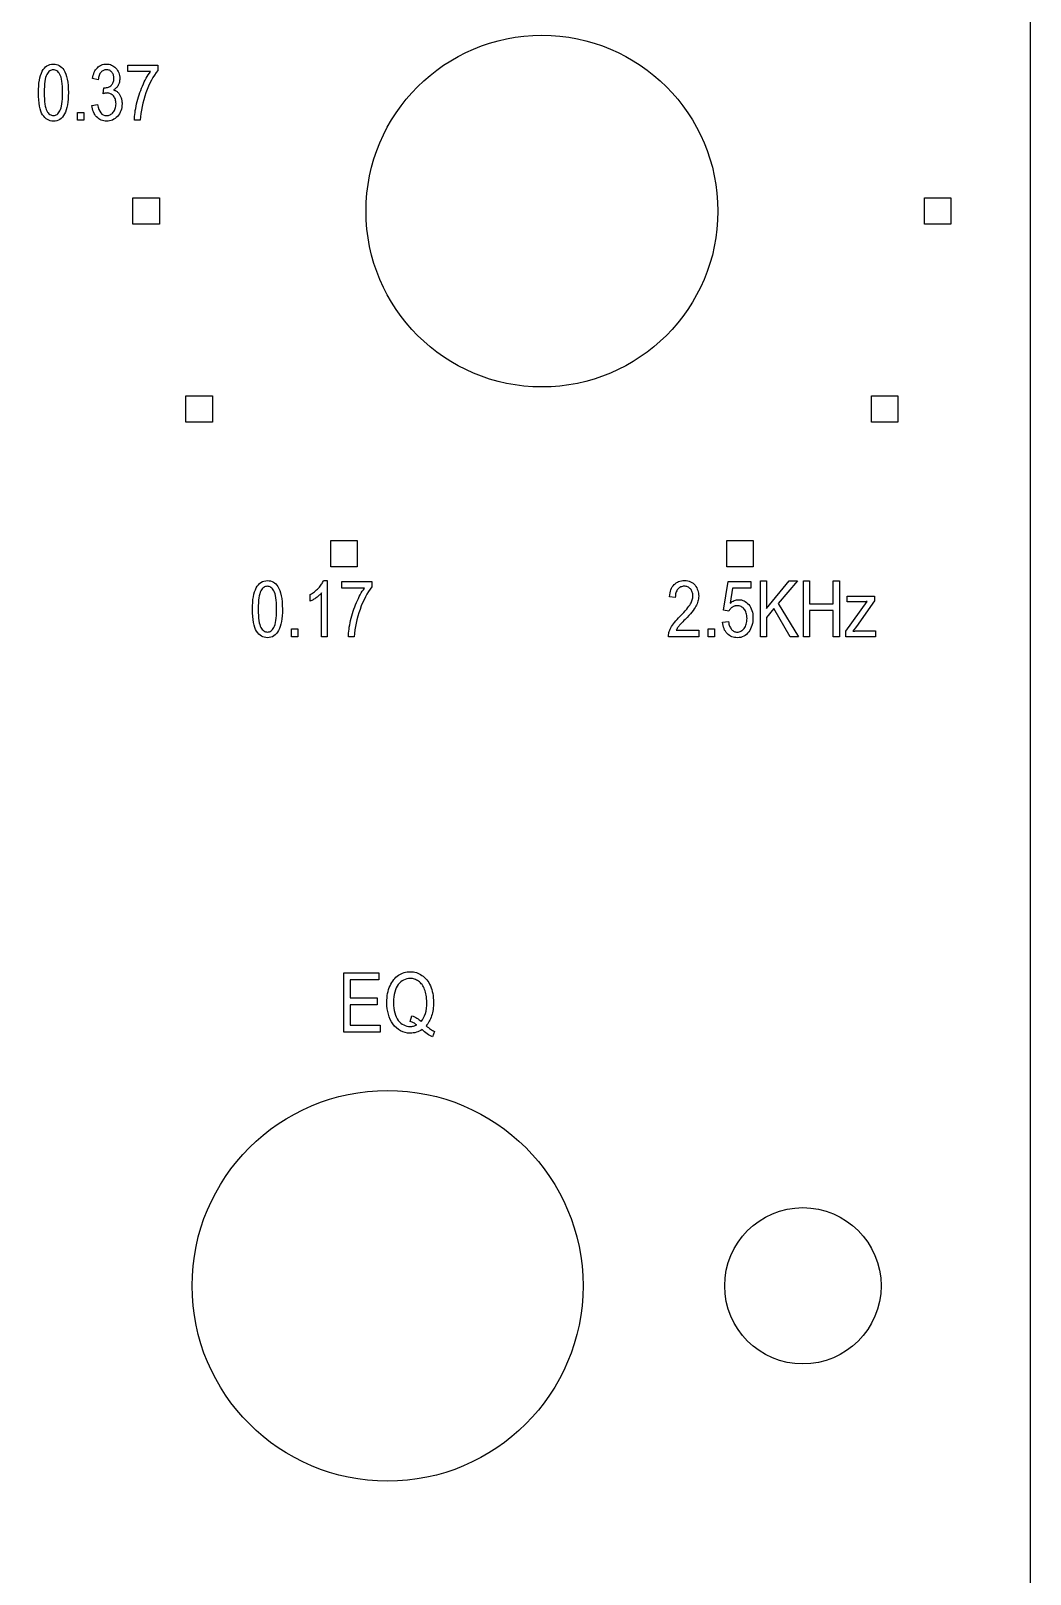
# Model space of a CAD drawing. Header units: millimetres. Extents: x 0 to 40, y 0 to 514.
# Drawn here: x 19.85 to 40.3, y 355.1 to 386.69 of the extents above; entities that cross this region are included whole.
import ezdxf

# ---------------------------------------------------------------- set-up
doc = ezdxf.new("R2010")
doc.units = ezdxf.units.MM
for name, color, linetype in [('CUT', 1, 'CONTINUOUS'), ('LEGEND', 2, 'CONTINUOUS'), ('OUTLINE', 7, 'CONTINUOUS')]:
    doc.layers.add(name, color=color, linetype=linetype)

msp = doc.modelspace()

# ---------------------------------------------------------------- linework, layer by layer
at = {"layer": 'CUT'}
for centre, radius in [((30.31, 383), 3.6), ((27.15, 361), 4), ((35.65, 361), 1.6)]:
    msp.add_circle(centre, radius, dxfattribs=at)
at = {"layer": 'LEGEND'}
for points in [[(20.0057, 385.4251), (20.0069, 385.495), (20.0105, 385.5605), (20.0166, 385.6216), (20.0251, 385.6784), (20.0361, 385.7308), (20.0494, 385.7788), (20.0652, 385.8225), (20.0834, 385.8618), (20.104, 385.8966), (20.1269, 385.9267), (20.1521, 385.9523), (20.1796, 385.9731), (20.2094, 385.9894), (20.2416, 386.001), (20.276, 386.0079), (20.3127, 386.0102), (20.3454, 386.0084), (20.3763, 386.0027), (20.4055, 385.9933), (20.4328, 385.9802), (20.4584, 385.9632), (20.4822, 385.9426), (20.5042, 385.9181), (20.5244, 385.8899), (20.5464, 385.8509), (20.5655, 385.8064), (20.5816, 385.7564), (20.5948, 385.7011), (20.605, 385.6402), (20.6123, 385.574), (20.6167, 385.5022), (20.6182, 385.4251), (20.617, 385.3556), (20.6134, 385.2903), (20.6073, 385.2294), (20.5989, 385.1728), (20.588, 385.1206), (20.5747, 385.0726), (20.559, 385.0289), (20.5408, 384.9895), (20.5203, 384.9547), (20.4975, 384.9244), (20.4723, 384.8988), (20.4448, 384.8779), (20.4149, 384.8616), (20.3826, 384.85), (20.3481, 384.843), (20.3112, 384.8407), (20.2783, 384.8428), (20.247, 384.8489), (20.2172, 384.8592), (20.189, 384.8735), (20.1623, 384.892), (20.1371, 384.9145), (20.1134, 384.9412), (20.0912, 384.972), (20.0712, 385.0078), (20.0538, 385.0495), (20.0391, 385.0972), (20.0271, 385.1509), (20.0177, 385.2105), (20.011, 385.2761), (20.007, 385.3476), (20.0057, 385.4251)], [(20.1237, 385.4251), (20.1245, 385.3582), (20.127, 385.2971), (20.1312, 385.2418), (20.137, 385.1922), (20.1446, 385.1483), (20.1538, 385.1102), (20.1646, 385.0779), (20.1772, 385.0513), (20.191, 385.029), (20.2058, 385.0097), (20.2215, 384.9934), (20.2382, 384.9801), (20.2558, 384.9697), (20.2744, 384.9623), (20.2939, 384.9578), (20.3143, 384.9563), (20.3336, 384.9578), (20.3521, 384.9623), (20.3698, 384.9698), (20.3867, 384.9804), (20.4028, 384.9939), (20.4181, 385.0104), (20.4326, 385.0299), (20.4463, 385.0524), (20.4588, 385.0793), (20.4696, 385.1118), (20.4787, 385.1499), (20.4862, 385.1936), (20.492, 385.243), (20.4961, 385.2981), (20.4986, 385.3588), (20.4994, 385.4251), (20.4986, 385.4921), (20.4961, 385.5534), (20.4919, 385.6088), (20.4861, 385.6585), (20.4785, 385.7024), (20.4693, 385.7405), (20.4585, 385.7728), (20.4459, 385.7993), (20.432, 385.8215), (20.4172, 385.8407), (20.4013, 385.8569), (20.3845, 385.8702), (20.3667, 385.8805), (20.3479, 385.8879), (20.328, 385.8924), (20.3073, 385.8938), (20.2881, 385.8923), (20.2698, 385.8878), (20.2522, 385.8803), (20.2355, 385.8698), (20.2195, 385.8563), (20.2043, 385.8398), (20.19, 385.8203), (20.1764, 385.7977), (20.164, 385.7709), (20.1533, 385.7384), (20.1443, 385.7003), (20.1368, 385.6565), (20.1311, 385.6071), (20.127, 385.5521), (20.1245, 385.4914), (20.1237, 385.4251)], [(21.101, 385.1626), (21.2166, 385.1813), (21.2273, 385.1286), (21.2415, 385.0829), (21.2591, 385.0442), (21.2801, 385.0126), (21.3046, 384.988), (21.3325, 384.9704), (21.3639, 384.9599), (21.3987, 384.9563), (21.4181, 384.9574), (21.4368, 384.9605), (21.4549, 384.9657), (21.4723, 384.973), (21.489, 384.9824), (21.5052, 384.9939), (21.5206, 385.0075), (21.5354, 385.0231), (21.5489, 385.0404), (21.5607, 385.059), (21.5706, 385.0788), (21.5787, 385.0998), (21.5851, 385.122), (21.5896, 385.1455), (21.5923, 385.1702), (21.5932, 385.1962), (21.5924, 385.2206), (21.5899, 385.2437), (21.5857, 385.2657), (21.5799, 385.2864), (21.5724, 385.3059), (21.5633, 385.3242), (21.5525, 385.3413), (21.5401, 385.3571), (21.5264, 385.3714), (21.512, 385.3838), (21.4968, 385.3943), (21.4809, 385.4028), (21.4642, 385.4095), (21.4468, 385.4142), (21.4286, 385.4171), (21.4096, 385.4181), (21.4011, 385.4178), (21.3922, 385.4171), (21.3828, 385.4159), (21.3729, 385.4141), (21.3625, 385.412), (21.3516, 385.4093), (21.3402, 385.4061), (21.3283, 385.4024), (21.3416, 385.5259), (21.3596, 385.5243), (21.3804, 385.5251), (21.4002, 385.5276), (21.419, 385.5317), (21.4367, 385.5374), (21.4535, 385.5448), (21.4693, 385.5537), (21.4841, 385.5644), (21.4979, 385.5766), (21.5103, 385.5903), (21.5211, 385.605), (21.5302, 385.6209), (21.5377, 385.6378), (21.5435, 385.6558), (21.5477, 385.6749), (21.5502, 385.6952), (21.551, 385.7165), (21.5503, 385.7361), (21.5482, 385.7547), (21.5447, 385.7724), (21.5399, 385.7891), (21.5336, 385.8047), (21.526, 385.8194), (21.5169, 385.8331), (21.5065, 385.8458), (21.495, 385.8572), (21.483, 385.8672), (21.4703, 385.8755), (21.4571, 385.8824), (21.4432, 385.8878), (21.4287, 385.8916), (21.4136, 385.8939), (21.3979, 385.8946), (21.3816, 385.8938), (21.366, 385.8914), (21.351, 385.8874), (21.3366, 385.8818), (21.323, 385.8746), (21.3099, 385.8658), (21.2975, 385.8554), (21.2858, 385.8434), (21.2749, 385.8298), (21.265, 385.8146), (21.2562, 385.7977), (21.2484, 385.7791), (21.2416, 385.7589), (21.2359, 385.737), (21.2312, 385.7135), (21.2276, 385.6884), (21.1127, 385.7134), (21.119, 385.749), (21.1271, 385.7823), (21.1368, 385.8134), (21.1483, 385.8423), (21.1614, 385.8689), (21.1763, 385.8933), (21.1929, 385.9154), (21.2112, 385.9352), (21.2308, 385.9528), (21.2514, 385.9681), (21.2731, 385.9809), (21.2957, 385.9915), (21.3194, 385.9997), (21.344, 386.0056), (21.3697, 386.0091), (21.3963, 386.0102), (21.4243, 386.0089), (21.4512, 386.005), (21.477, 385.9984), (21.5018, 385.9891), (21.5255, 385.9773), (21.5481, 385.9628), (21.5696, 385.9456), (21.5901, 385.9259), (21.6087, 385.9041), (21.6249, 385.8809), (21.6386, 385.8564), (21.6498, 385.8306), (21.6585, 385.8033), (21.6648, 385.7747), (21.6685, 385.7447), (21.6698, 385.7134), (21.6692, 385.6941), (21.6676, 385.6754), (21.665, 385.6573), (21.6613, 385.6397), (21.6565, 385.6227), (21.6506, 385.6063), (21.6437, 385.5904), (21.6358, 385.5751), (21.6268, 385.5605), (21.6171, 385.5466), (21.6065, 385.5336), (21.595, 385.5214), (21.5828, 385.51), (21.5696, 385.4994), (21.5557, 385.4896), (21.5408, 385.4806), (21.5546, 385.4763), (21.5677, 385.4715), (21.5803, 385.466), (21.5922, 385.4599), (21.6035, 385.4531), (21.6142, 385.4457), (21.6243, 385.4377), (21.6338, 385.429), (21.6428, 385.4196), (21.6513, 385.4095), (21.6594, 385.3986), (21.667, 385.387), (21.6742, 385.3746), (21.681, 385.3615), (21.6873, 385.3476), (21.6932, 385.3329), (21.6985, 385.3176), (21.7031, 385.3019), (21.707, 385.2858), (21.7102, 385.2692), (21.7127, 385.2522), (21.7144, 385.2348), (21.7155, 385.2169), (21.7158, 385.1985), (21.7144, 385.16), (21.71, 385.1232), (21.7028, 385.0882), (21.6926, 385.0551), (21.6795, 385.0237), (21.6635, 384.9941), (21.6447, 384.9663), (21.6229, 384.9403), (21.5991, 384.9168), (21.5741, 384.8964), (21.548, 384.8791), (21.5207, 384.865), (21.4923, 384.854), (21.4628, 384.8462), (21.4321, 384.8415), (21.4002, 384.8399), (21.3707, 384.8413), (21.3424, 384.8454), (21.3151, 384.8522), (21.2891, 384.8618), (21.2642, 384.8741), (21.2404, 384.8891), (21.2178, 384.9069), (21.1963, 384.9274), (21.1765, 384.9502), (21.159, 384.9749), (21.1437, 385.0015), (21.1307, 385.03), (21.1199, 385.0603), (21.1114, 385.0925), (21.1051, 385.1266), (21.101, 385.1626)], [(21.8377, 385.8556), (21.8377, 385.9907), (22.4455, 385.9907), (22.4455, 385.8813), (22.4121, 385.8355), (22.3796, 385.7864), (22.3482, 385.7339), (22.3178, 385.6781), (22.2884, 385.619), (22.2601, 385.5565), (22.2328, 385.4907), (22.2065, 385.4216), (22.1821, 385.3508), (22.1604, 385.2803), (22.1414, 385.2099), (22.1252, 385.1396), (22.1117, 385.0696), (22.101, 384.9996), (22.093, 384.9299), (22.0877, 384.8602), (21.969, 384.8602), (21.9702, 384.8969), (21.9727, 384.9351), (21.9765, 384.9748), (21.9816, 385.0159), (21.9879, 385.0585), (21.9956, 385.1027), (22.0045, 385.1483), (22.0147, 385.1954), (22.026, 385.243), (22.0384, 385.29), (22.0518, 385.3364), (22.0661, 385.3823), (22.0815, 385.4276), (22.0979, 385.4724), (22.1154, 385.5166), (22.1338, 385.5602), (22.1529, 385.6028), (22.1724, 385.6437), (22.1923, 385.6831), (22.2125, 385.7208), (22.2331, 385.7569), (22.2541, 385.7914), (22.2754, 385.8243), (22.2971, 385.8556)], [(20.8041, 384.8602), (20.8041, 385.0204), (20.9354, 385.0204), (20.9354, 384.8602)], [(21.94, 383.27), (22.48, 383.27), (22.48, 382.73), (21.94, 382.73)], [(38.14, 383.27), (38.68, 383.27), (38.68, 382.73), (38.14, 382.73)], [(23.0252, 379.22), (23.5652, 379.22), (23.5652, 378.68), (23.0252, 378.68)], [(37.0548, 379.22), (37.5948, 379.22), (37.5948, 378.68), (37.0548, 378.68)], [(25.99, 376.2552), (26.53, 376.2552), (26.53, 375.7152), (25.99, 375.7152)], [(34.09, 376.2552), (34.63, 376.2552), (34.63, 375.7152), (34.09, 375.7152)], [(24.3854, 374.8515), (24.3866, 374.9214), (24.3902, 374.9869), (24.3963, 375.0481), (24.4048, 375.1049), (24.4158, 375.1573), (24.4291, 375.2053), (24.4449, 375.249), (24.4631, 375.2883), (24.4837, 375.3231), (24.5066, 375.3532), (24.5318, 375.3787), (24.5593, 375.3996), (24.5891, 375.4158), (24.6213, 375.4274), (24.6557, 375.4344), (24.6924, 375.4367), (24.7251, 375.4348), (24.756, 375.4292), (24.7852, 375.4198), (24.8125, 375.4066), (24.8381, 375.3897), (24.8619, 375.369), (24.8839, 375.3446), (24.9041, 375.3164), (24.9261, 375.2773), (24.9452, 375.2328), (24.9613, 375.1829), (24.9745, 375.1275), (24.9847, 375.0667), (24.992, 375.0004), (24.9964, 374.9287), (24.9979, 374.8515), (24.9967, 374.782), (24.9931, 374.7168), (24.987, 374.6559), (24.9786, 374.5993), (24.9677, 374.547), (24.9544, 374.499), (24.9387, 374.4554), (24.9205, 374.416), (24.9, 374.3811), (24.8772, 374.3509), (24.852, 374.3253), (24.8245, 374.3044), (24.7946, 374.2881), (24.7623, 374.2765), (24.7278, 374.2695), (24.6909, 374.2672), (24.658, 374.2692), (24.6267, 374.2754), (24.5969, 374.2856), (24.5687, 374.3), (24.542, 374.3184), (24.5168, 374.341), (24.4931, 374.3677), (24.4709, 374.3984), (24.4509, 374.4342), (24.4335, 374.476), (24.4188, 374.5237), (24.4068, 374.5773), (24.3974, 374.6369), (24.3907, 374.7025), (24.3867, 374.7741), (24.3854, 374.8515)], [(24.5034, 374.8515), (24.5042, 374.7847), (24.5067, 374.7236), (24.5109, 374.6682), (24.5167, 374.6186), (24.5243, 374.5748), (24.5335, 374.5367), (24.5443, 374.5043), (24.5569, 374.4777), (24.5707, 374.4555), (24.5855, 374.4362), (24.6012, 374.4199), (24.6179, 374.4065), (24.6355, 374.3961), (24.6541, 374.3887), (24.6736, 374.3843), (24.694, 374.3828), (24.7133, 374.3843), (24.7318, 374.3888), (24.7495, 374.3963), (24.7664, 374.4068), (24.7825, 374.4203), (24.7978, 374.4369), (24.8123, 374.4564), (24.826, 374.4789), (24.8385, 374.5057), (24.8493, 374.5382), (24.8584, 374.5763), (24.8659, 374.6201), (24.8717, 374.6695), (24.8758, 374.7245), (24.8783, 374.7852), (24.8791, 374.8515), (24.8783, 374.9186), (24.8758, 374.9798), (24.8716, 375.0353), (24.8658, 375.0849), (24.8582, 375.1288), (24.849, 375.1669), (24.8382, 375.1992), (24.8256, 375.2258), (24.8118, 375.2479), (24.7969, 375.2671), (24.781, 375.2834), (24.7642, 375.2967), (24.7464, 375.307), (24.7276, 375.3144), (24.7077, 375.3188), (24.687, 375.3203), (24.6678, 375.3188), (24.6495, 375.3143), (24.6319, 375.3068), (24.6152, 375.2963), (24.5992, 375.2828), (24.584, 375.2662), (24.5697, 375.2467), (24.5561, 375.2242), (24.5437, 375.1974), (24.533, 375.1649), (24.524, 375.1268), (24.5165, 375.083), (24.5108, 375.0336), (24.5067, 374.9786), (24.5042, 374.9179), (24.5034, 374.8515)], [(25.9143, 374.2867), (25.7987, 374.2867), (25.7987, 375.1828), (25.7883, 375.171), (25.777, 375.1592), (25.7649, 375.1474), (25.752, 375.1354), (25.7382, 375.1234), (25.7235, 375.1114), (25.708, 375.0993), (25.6916, 375.0871), (25.675, 375.0753), (25.6587, 375.0642), (25.6428, 375.0538), (25.6272, 375.0442), (25.6119, 375.0354), (25.597, 375.0273), (25.5824, 375.0199), (25.5682, 375.0133), (25.5682, 375.1492), (25.5917, 375.1633), (25.6145, 375.1781), (25.6366, 375.1936), (25.6579, 375.2099), (25.6786, 375.227), (25.6986, 375.2449), (25.718, 375.2635), (25.7366, 375.2828), (25.7541, 375.3025), (25.7704, 375.322), (25.7853, 375.3414), (25.7988, 375.3607), (25.8109, 375.3799), (25.8217, 375.399), (25.8312, 375.4179), (25.8393, 375.4367), (25.9143, 375.4367)], [(26.2174, 375.282), (26.2174, 375.4172), (26.8252, 375.4172), (26.8252, 375.3078), (26.7918, 375.262), (26.7593, 375.2129), (26.7279, 375.1604), (26.6975, 375.1046), (26.6681, 375.0454), (26.6398, 374.983), (26.6125, 374.9172), (26.5862, 374.848), (26.5618, 374.7773), (26.5401, 374.7067), (26.5211, 374.6363), (26.5049, 374.5661), (26.4914, 374.496), (26.4807, 374.4261), (26.4727, 374.3563), (26.4674, 374.2867), (26.3487, 374.2867), (26.3499, 374.3234), (26.3524, 374.3616), (26.3562, 374.4012), (26.3613, 374.4424), (26.3676, 374.485), (26.3753, 374.5291), (26.3842, 374.5748), (26.3944, 374.6219), (26.4057, 374.6694), (26.4181, 374.7164), (26.4315, 374.7629), (26.4458, 374.8088), (26.4612, 374.8541), (26.4777, 374.8989), (26.4951, 374.9431), (26.5135, 374.9867), (26.5326, 375.0293), (26.5521, 375.0702), (26.572, 375.1095), (26.5922, 375.1473), (26.6128, 375.1834), (26.6338, 375.2179), (26.6551, 375.2507), (26.6768, 375.282)], [(33.519, 374.4219), (33.519, 374.2867), (32.8979, 374.2867), (32.8982, 374.3075), (32.9001, 374.3289), (32.9038, 374.351), (32.9091, 374.3736), (32.9162, 374.3969), (32.9249, 374.4207), (32.9354, 374.4452), (32.9475, 374.4703), (32.9618, 374.4963), (32.9789, 374.5234), (32.9986, 374.5516), (33.021, 374.581), (33.0462, 374.6116), (33.074, 374.6433), (33.1045, 374.6761), (33.1377, 374.7101), (33.1764, 374.7492), (33.2116, 374.786), (33.2433, 374.8206), (33.2715, 374.8528), (33.2962, 374.8828), (33.3175, 374.9105), (33.3352, 374.9359), (33.3495, 374.959), (33.3612, 374.9808), (33.3713, 375.0022), (33.3799, 375.0232), (33.387, 375.0438), (33.3924, 375.0641), (33.3963, 375.084), (33.3987, 375.1035), (33.3995, 375.1226), (33.3987, 375.144), (33.3963, 375.1644), (33.3923, 375.1837), (33.3867, 375.202), (33.3795, 375.2194), (33.3707, 375.2357), (33.3603, 375.2509), (33.3483, 375.2652), (33.3351, 375.2781), (33.3212, 375.2893), (33.3066, 375.2988), (33.2912, 375.3065), (33.275, 375.3126), (33.2581, 375.3169), (33.2405, 375.3194), (33.2221, 375.3203), (33.2024, 375.3194), (33.1837, 375.3166), (33.1658, 375.3119), (33.1489, 375.3055), (33.1328, 375.2971), (33.1177, 375.2869), (33.1034, 375.2748), (33.0901, 375.2609), (33.078, 375.2453), (33.0675, 375.228), (33.0587, 375.2091), (33.0514, 375.1887), (33.0458, 375.1666), (33.0417, 375.1429), (33.0393, 375.1175), (33.0385, 375.0906), (32.9198, 375.1055), (32.924, 375.1454), (32.9303, 375.1828), (32.9388, 375.2176), (32.9494, 375.2499), (32.9621, 375.2796), (32.977, 375.3068), (32.994, 375.3314), (33.0131, 375.3535), (33.0341, 375.373), (33.0568, 375.3899), (33.081, 375.4042), (33.1068, 375.4159), (33.1342, 375.425), (33.1632, 375.4315), (33.1938, 375.4354), (33.226, 375.4367), (33.2609, 375.4352), (33.2935, 375.4307), (33.324, 375.4231), (33.3523, 375.4125), (33.3784, 375.3989), (33.4023, 375.3822), (33.424, 375.3625), (33.4436, 375.3398), (33.4609, 375.3152), (33.4759, 375.2897), (33.4886, 375.2634), (33.499, 375.2363), (33.507, 375.2084), (33.5128, 375.1796), (33.5163, 375.15), (33.5174, 375.1195), (33.5165, 375.0923), (33.5138, 375.0654), (33.5093, 375.0387), (33.503, 375.0124), (33.4948, 374.9863), (33.4849, 374.9605), (33.4732, 374.935), (33.4596, 374.9098), (33.4435, 374.8836), (33.4242, 374.8554), (33.4016, 374.8251), (33.3758, 374.7927), (33.3468, 374.7582), (33.3144, 374.7216), (33.2789, 374.6829), (33.2401, 374.6422), (33.2154, 374.6169), (33.1931, 374.5936), (33.173, 374.5725), (33.1552, 374.5535), (33.1397, 374.5366), (33.1265, 374.5218), (33.1155, 374.509), (33.1069, 374.4984), (33.0995, 374.4889), (33.0925, 374.4793), (33.0859, 374.4697), (33.0796, 374.4601), (33.0737, 374.4506), (33.0681, 374.441), (33.0629, 374.4314), (33.058, 374.4219)], [(34.0057, 374.5867), (34.1268, 374.5992), (34.1309, 374.5727), (34.136, 374.548), (34.1423, 374.525), (34.1497, 374.5038), (34.1583, 374.4843), (34.1679, 374.4666), (34.1786, 374.4506), (34.1905, 374.4363), (34.2031, 374.4238), (34.2163, 374.4129), (34.2299, 374.4037), (34.2441, 374.3962), (34.2587, 374.3903), (34.2739, 374.3861), (34.2895, 374.3836), (34.3057, 374.3828), (34.3259, 374.384), (34.3453, 374.3875), (34.364, 374.3934), (34.3821, 374.4016), (34.3994, 374.4122), (34.416, 374.4252), (34.4319, 374.4405), (34.4471, 374.4582), (34.461, 374.4779), (34.4731, 374.4993), (34.4833, 374.5225), (34.4916, 374.5473), (34.4981, 374.5739), (34.5028, 374.6023), (34.5056, 374.6323), (34.5065, 374.664), (34.5056, 374.6939), (34.5029, 374.7219), (34.4984, 374.7483), (34.4921, 374.7729), (34.4841, 374.7959), (34.4742, 374.8171), (34.4625, 374.8365), (34.4491, 374.8543), (34.4342, 374.8701), (34.4185, 374.8838), (34.4019, 374.8955), (34.3843, 374.905), (34.3658, 374.9124), (34.3465, 374.9176), (34.3261, 374.9208), (34.3049, 374.9219), (34.2919, 374.9214), (34.2792, 374.92), (34.2666, 374.9177), (34.2542, 374.9145), (34.2421, 374.9104), (34.2301, 374.9054), (34.2184, 374.8994), (34.2069, 374.8926), (34.1957, 374.8849), (34.1852, 374.8765), (34.1753, 374.8674), (34.166, 374.8575), (34.1572, 374.8469), (34.1491, 374.8357), (34.1415, 374.8236), (34.1346, 374.8109), (34.026, 374.8281), (34.1174, 375.4164), (34.5838, 375.4164), (34.5838, 375.282), (34.2096, 375.282), (34.1588, 374.9742), (34.1799, 374.9911), (34.2013, 375.0057), (34.223, 375.018), (34.245, 375.0281), (34.2673, 375.036), (34.2899, 375.0416), (34.3129, 375.045), (34.3362, 375.0461), (34.3652, 375.0445), (34.3932, 375.0398), (34.4203, 375.032), (34.4464, 375.021), (34.4716, 375.0069), (34.4958, 374.9896), (34.519, 374.9692), (34.5412, 374.9457), (34.5617, 374.9195), (34.5794, 374.8911), (34.5943, 374.8606), (34.6066, 374.8278), (34.6161, 374.7929), (34.6229, 374.7558), (34.627, 374.7165), (34.6284, 374.675), (34.627, 374.6337), (34.6229, 374.594), (34.6161, 374.5558), (34.6066, 374.519), (34.5943, 374.4838), (34.5794, 374.4501), (34.5617, 374.4178), (34.5412, 374.3871), (34.5185, 374.359), (34.494, 374.3346), (34.4675, 374.314), (34.4392, 374.2972), (34.409, 374.284), (34.377, 374.2747), (34.3431, 374.269), (34.3073, 374.2672), (34.2774, 374.2685), (34.2487, 374.2725), (34.2212, 374.2791), (34.1949, 374.2884), (34.1697, 374.3003), (34.1458, 374.3149), (34.123, 374.3321), (34.1014, 374.3519), (34.0815, 374.3742), (34.0639, 374.3984), (34.0486, 374.4247), (34.0355, 374.453), (34.0247, 374.4834), (34.0161, 374.5158), (34.0098, 374.5502), (34.0057, 374.5867)], [(34.7799, 374.2867), (34.7799, 375.432), (34.9041, 375.432), (34.9041, 374.864), (35.3705, 375.432), (35.5393, 375.432), (35.1448, 374.968), (35.5565, 374.2867), (35.3924, 374.2867), (35.058, 374.8664), (34.9041, 374.6836), (34.9041, 374.2867)], [(35.6588, 374.2867), (35.6588, 375.432), (35.783, 375.432), (35.783, 374.9617), (36.2713, 374.9617), (36.2713, 375.432), (36.3955, 375.432), (36.3955, 374.2867), (36.2713, 374.2867), (36.2713, 374.8265), (35.783, 374.8265), (35.783, 374.2867)], [(36.5307, 374.2867), (36.5307, 374.4008), (36.9643, 375.007), (36.946, 375.0059), (36.9283, 375.005), (36.9112, 375.0042), (36.8946, 375.0035), (36.8785, 375.003), (36.8631, 375.0026), (36.8482, 375.0024), (36.8338, 375.0023), (36.5565, 375.0023), (36.5565, 375.1164), (37.1127, 375.1164), (37.1127, 375.0234), (36.744, 374.4969), (36.6729, 374.4008), (36.6921, 374.4024), (36.711, 374.4038), (36.7296, 374.4051), (36.7479, 374.406), (36.7659, 374.4068), (36.7836, 374.4074), (36.8011, 374.4077), (36.8182, 374.4078), (37.133, 374.4078), (37.133, 374.2867)], [(25.1838, 374.2867), (25.1838, 374.4469), (25.3151, 374.4469), (25.3151, 374.2867)], [(33.7096, 374.2867), (33.7096, 374.4469), (33.8409, 374.4469), (33.8409, 374.2867)], [(27.9398, 366.3219), (27.9626, 366.3032), (27.985, 366.2859), (28.0068, 366.2698), (28.0282, 366.2551), (28.0492, 366.2416), (28.0696, 366.2294), (28.0896, 366.2186), (28.1092, 366.209), (28.0701, 366.0969), (28.0428, 366.1098), (28.0157, 366.1243), (27.9887, 366.1405), (27.9618, 366.1583), (27.9351, 366.1779), (27.9086, 366.199), (27.8822, 366.2219), (27.856, 366.2463), (27.828, 366.2286), (27.7993, 366.2133), (27.7699, 366.2003), (27.7398, 366.1897), (27.7089, 366.1814), (27.6773, 366.1755), (27.645, 366.172), (27.6119, 366.1708), (27.5585, 366.1738), (27.5076, 366.1828), (27.4594, 366.1978), (27.4138, 366.2187), (27.3708, 366.2457), (27.3304, 366.2787), (27.2926, 366.3176), (27.2575, 366.3625), (27.2289, 366.4071), (27.2041, 366.4546), (27.1831, 366.5049), (27.166, 366.558), (27.1526, 366.614), (27.1431, 366.6729), (27.1374, 366.7346), (27.1355, 366.7992), (27.1365, 366.8477), (27.1396, 366.8947), (27.1447, 366.9399), (27.1519, 366.9836), (27.1611, 367.0255), (27.1724, 367.0659), (27.1857, 367.1045), (27.201, 367.1416), (27.2181, 367.1766), (27.2364, 367.2094), (27.256, 367.2399), (27.2769, 367.2682), (27.2991, 367.2941), (27.3225, 367.3178), (27.3473, 367.3391), (27.3733, 367.3582), (27.4004, 367.3751), (27.4283, 367.3896), (27.4571, 367.402), (27.4867, 367.4121), (27.5172, 367.4199), (27.5485, 367.4255), (27.5806, 367.4289), (27.6136, 367.43), (27.6462, 367.4289), (27.6781, 367.4254), (27.7093, 367.4196), (27.7397, 367.4115), (27.7693, 367.401), (27.7983, 367.3882), (27.8265, 367.3731), (27.8539, 367.3557), (27.8803, 367.3361), (27.9053, 367.3143), (27.9289, 367.2904), (27.9511, 367.2644), (27.972, 367.2363), (27.9914, 367.206), (28.0095, 367.1736), (28.0261, 367.1391), (28.0411, 367.1027), (28.0541, 367.0647), (28.0651, 367.025), (28.0741, 366.9838), (28.0811, 366.9409), (28.0861, 366.8964), (28.0891, 366.8502), (28.0901, 366.8025), (28.0894, 366.765), (28.0876, 366.7284), (28.0845, 366.6926), (28.0802, 366.6578), (28.0747, 366.624), (28.0679, 366.591), (28.0599, 366.5589), (28.0506, 366.5277), (28.0403, 366.4976), (28.0289, 366.4688), (28.0166, 366.4412), (28.0032, 366.4148), (27.9889, 366.3897), (27.9735, 366.3659), (27.9572, 366.3432), (27.9398, 366.3219)], [(26.2531, 366.1916), (26.2531, 367.4084), (26.9744, 367.4084), (26.9744, 367.2648), (26.3851, 367.2648), (26.3851, 366.8921), (26.9371, 366.8921), (26.9371, 366.7494), (26.3851, 366.7494), (26.3851, 366.3352), (26.9977, 366.3352), (26.9977, 366.1916)], [(27.6485, 366.5277), (27.6763, 366.5176), (27.7029, 366.5062), (27.7283, 366.4935), (27.7524, 366.4796), (27.7754, 366.4644), (27.7971, 366.448), (27.8176, 366.4304), (27.8369, 366.4115), (27.8641, 366.4463), (27.8877, 366.4851), (27.9077, 366.528), (27.924, 366.5748), (27.9368, 366.6257), (27.9458, 366.6806), (27.9513, 366.7395), (27.9531, 366.8025), (27.9524, 366.841), (27.9503, 366.878), (27.9469, 366.9135), (27.942, 366.9475), (27.9358, 366.9801), (27.9281, 367.0112), (27.9191, 367.0408), (27.9087, 367.0689), (27.8971, 367.0955), (27.8844, 367.1204), (27.8706, 367.1437), (27.8558, 367.1652), (27.8399, 367.1852), (27.8229, 367.2034), (27.8049, 367.22), (27.7858, 367.235), (27.766, 367.2482), (27.7457, 367.2597), (27.725, 367.2694), (27.7038, 367.2773), (27.6821, 367.2835), (27.66, 367.2879), (27.6374, 367.2905), (27.6144, 367.2914), (27.5783, 367.2895), (27.5437, 367.2837), (27.5107, 367.274), (27.4792, 367.2604), (27.4494, 367.2429), (27.421, 367.2216), (27.3943, 367.1964), (27.3691, 367.1673), (27.3463, 367.1344), (27.3265, 367.0978), (27.3097, 367.0574), (27.296, 367.0132), (27.2853, 366.9653), (27.2777, 366.9137), (27.2731, 366.8583), (27.2716, 366.7992), (27.2731, 366.7408), (27.2778, 366.686), (27.2855, 366.6349), (27.2963, 366.5874), (27.3102, 366.5435), (27.3272, 366.5032), (27.3472, 366.4666), (27.3704, 366.4335), (27.3958, 366.4042), (27.4227, 366.3789), (27.451, 366.3574), (27.4808, 366.3398), (27.512, 366.3262), (27.5447, 366.3164), (27.5788, 366.3105), (27.6144, 366.3086), (27.6318, 366.3091), (27.6489, 366.3106), (27.6658, 366.3131), (27.6825, 366.3167), (27.699, 366.3212), (27.7153, 366.3268), (27.7314, 366.3334), (27.7472, 366.341), (27.7318, 366.3528), (27.716, 366.3637), (27.7, 366.3737), (27.6837, 366.3829), (27.6672, 366.3912), (27.6504, 366.3986), (27.6334, 366.4051), (27.6161, 366.4107)]]:
    msp.add_lwpolyline(points, close=True, dxfattribs=at)
at = {"layer": 'OUTLINE'}
msp.add_lwpolyline([(0, 514), (40.3, 514), (40.3, 0), (0, 0)], close=True, dxfattribs=at)

doc.saveas('drawing.dxf')
